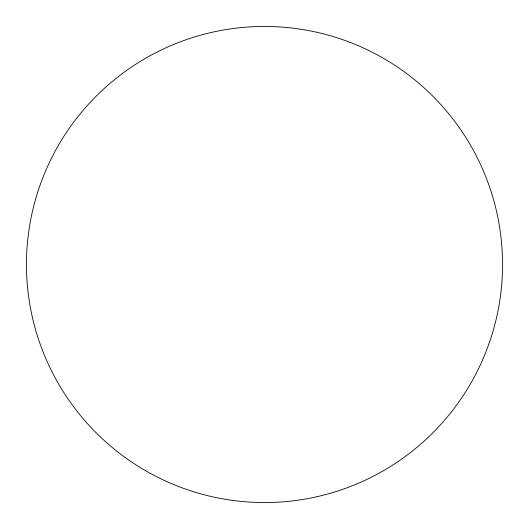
<?xml version="1.0" encoding="UTF-8"?>
<svg xmlns="http://www.w3.org/2000/svg" width="529" height="529" viewBox="0 0 529 529"><rect width="100%" height="100%" fill="white"/><g stroke="black" fill="none" stroke-linecap="round" stroke-linejoin="round"><path stroke-width="0.79" d="M145.475 470.658A238.05 238.05 0 0 0 502.55 264.5A238.05 238.05 0 0 0 145.475 58.342A238.05 238.05 0 0 0 145.475 470.658"/></g></svg>
